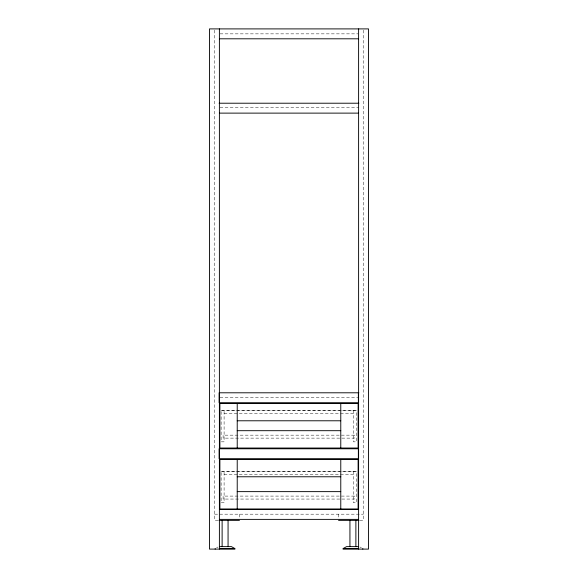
<?xml version="1.0" encoding="UTF-8"?>
<svg xmlns="http://www.w3.org/2000/svg" width="578" height="578" viewBox="0 0 578 578"><rect width="100%" height="100%" fill="white"/><g stroke="black" fill="none" stroke-linecap="round" stroke-linejoin="round"><path stroke-width="0.43" stroke-dasharray="2.89 2.17" d="M216.606 547.821L218.036 547.019M220.045 33.856L357.955 33.856M220.045 107.674L358.859 107.674M220.045 397.252L358.859 397.252M221.128 410.532L356.38 410.532M224.098 413.349L353.404 413.349M221.128 471.467L356.38 471.467M224.098 474.292L353.404 474.292M214.684 514.174L363.316 514.174M218.224 520.366L214.684 520.366L214.684 28.9M359.776 520.366L363.316 520.366L363.316 28.9M359.964 547.019L361.394 547.821M353.404 410.38L353.404 441.838L356.38 441.838L356.38 410.38L221.128 410.38L221.128 441.838L224.098 441.838L224.098 410.38M353.404 471.316L353.404 502.781L356.38 502.781L356.38 471.316L221.128 471.316L221.128 502.781L224.098 502.781L224.098 471.316M338.542 514.174L338.542 517.715M239.458 514.174L239.458 517.715M354.393 435.155L223.108 435.155L223.108 438.124L354.393 438.124L354.393 435.155M354.393 496.09L223.108 496.09L223.108 499.06L354.393 499.06L354.393 496.09"/><path stroke-width="0.87" d="M219.394 38.805L358.606 38.805M219.141 103.216L358.859 103.216M219.394 113.122L358.606 113.122M358.859 392.794L219.141 392.794L219.141 402.7L358.36 402.7L358.36 392.794M237.226 420.784L340.774 420.784M237.226 430.689L340.774 430.689M237.226 476.771L340.774 476.771M237.226 491.632L340.774 491.632M219.394 509.464L358.606 509.464M219.394 519.376L358.606 519.376M219.113 520.366L239.458 520.366M338.542 520.366L358.887 520.366M219.597 546.622L231.431 546.622L235 548.623L220.139 548.623M358.403 546.622L346.569 546.622L343 548.623L357.861 548.623M235 549.1L209.482 549.1L209.482 28.9L368.518 28.9L368.518 549.1L343 549.1M362.818 548.623L362.818 549.1M358.606 28.9L358.606 549.1M355.882 520.366L355.882 546.622M349.936 520.366L349.936 546.622M340.774 403.444L340.774 448.029M340.774 459.431L340.774 508.972M237.226 403.444L237.226 448.029M237.226 459.431L237.226 508.972M228.064 520.366L228.064 546.622M222.118 520.366L222.118 546.622M219.394 28.9L219.394 549.1M215.182 548.623L215.182 549.1M358.114 403.444L219.886 403.444L219.886 448.029L358.114 448.029L358.114 403.444M358.36 448.774L219.141 448.774L219.141 458.686L358.36 458.686L358.36 448.774M358.114 459.431L219.886 459.431L219.886 508.972L358.114 508.972L358.114 459.431"/></g></svg>
